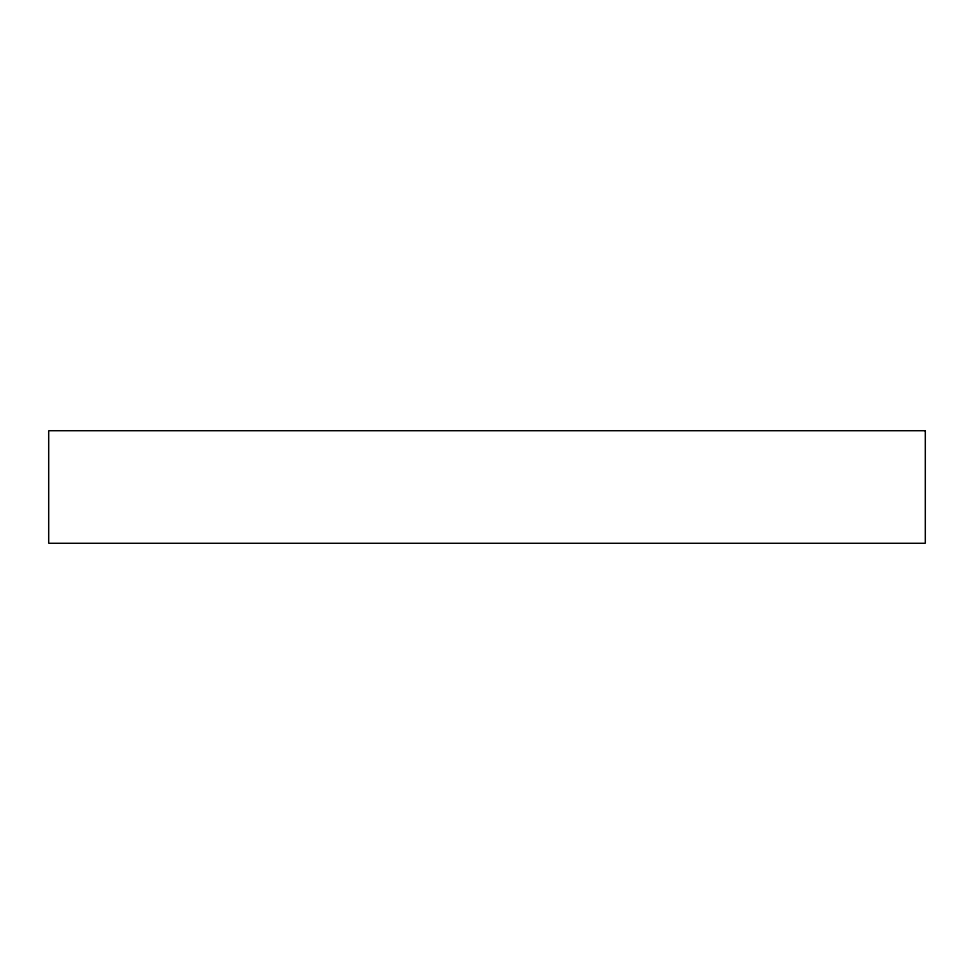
<?xml version="1.0" encoding="UTF-8"?>
<svg xmlns="http://www.w3.org/2000/svg" width="974" height="974" viewBox="0 0 974 974"><rect width="100%" height="100%" fill="white"/><g stroke="black" fill="none" stroke-linecap="round" stroke-linejoin="round"><path stroke-width="1.46" d="M925.3 430.727L48.7 430.727L48.7 543.273L925.3 543.273L925.3 430.727"/></g></svg>
